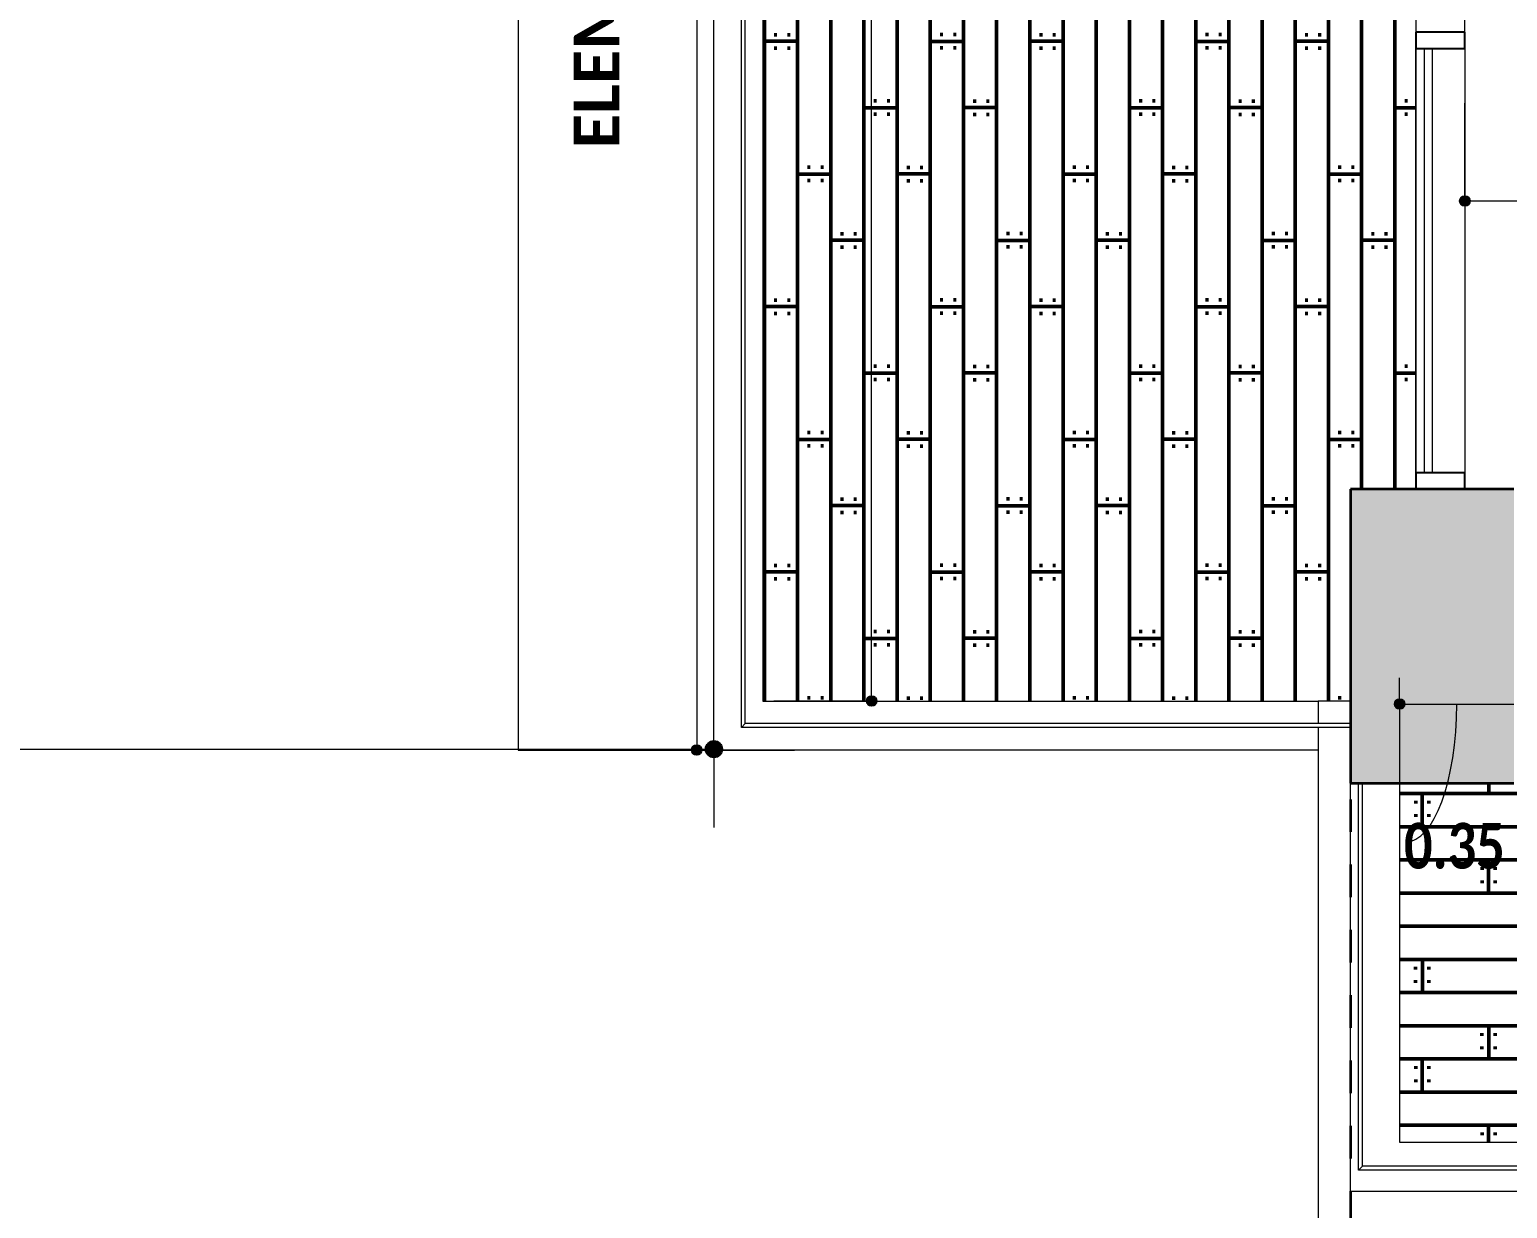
# Model space of a CAD drawing. Header units: metres. Extents: x -144 to 1000, y -717 to 29.
# Drawn here: x 873.029 to 877.555, y -569.429 to -565.817 of the extents above; entities that cross this region are included whole.
import ezdxf

# ---------------------------------------------------------------- set-up
doc = ezdxf.new("R2010")
doc.units = ezdxf.units.M
doc.linetypes.add('Basculante', pattern=[0.11625, 0.075, -0.04125])
doc.layers.get('0').update_dxf_attribs({"color": 1})
for name, color, linetype, lineweight in [('A-ANNO-DIMS', 1, 'Continuous', 9), ('A-DETL', 1, 'Continuous', 9), ('A-DOOR-FRAM', 1, 'Continuous', 9), ('A-FLOR', 2, 'Continuous', 9), ('A-FLOR-HRAL', 1, 'Continuous', 9), ('A-FLOR-PATT', 8, 'Continuous', 50), ('A-GLAZ-CURT', 1, 'Continuous', 9), ('A-GLAZ-CWMG', 1, 'Continuous', 9), ('A-WALL', 4, 'Continuous', 9), ('G-ANNO-TEXT', 2, 'Continuous', 9), ('S-COLS', 7, 'Continuous', 9)]:
    doc.layers.add(name, color=color, linetype=linetype, lineweight=lineweight)
doc.styles.add('Calibri_B', font='calibrib.ttf', dxfattribs={"height": 0.165})
doc.styles.add('Calibri_B_4', font='calibrib.ttf', dxfattribs={"height": 0.1125})

# ---------------------------------------------------------------- blocks, each defined once
blk = doc.blocks.new('J')
at = {"layer": 'A-ANNO-DIMS', "lineweight": 25}
h = blk.add_hatch(color=256, dxfattribs=at)
edge = h.paths.add_edge_path()
edge.add_arc((870.7198, -507.4921), 0.015, 0, 360)
h = blk.add_hatch(color=256, dxfattribs=at)
edge = h.paths.add_edge_path()
edge.add_arc((868.9029, -509.0244), 0.015, 0, 360)
h = blk.add_hatch(color=256, dxfattribs=at)
edge = h.paths.add_edge_path()
edge.add_arc((870.52, -509.0336), 0.015, 0, 360)
h = blk.add_hatch(color=256, dxfattribs=at)
edge = h.paths.add_edge_path()
edge.add_arc((868.3671, -509.1744), 0.015, 0, 360)
at = {"layer": 'A-ANNO-DIMS', "lineweight": 25, "true_color": 0x0000ff}
h = blk.add_hatch(color=5, dxfattribs=at)
edge = h.paths.add_edge_path()
edge.add_arc((868.4198, -509.1717), 0.025, 0, 360)
at = {"layer": 'S-COLS', "true_color": 0x5c5c5c}
h = blk.add_hatch(color=251, dxfattribs=at)
h.paths.add_polyline_path([(870.37, -509.2755), (870.87, -509.2755), (870.87, -508.3755), (870.37, -508.3755), (870.37, -509.0244)])
h.paths.add_polyline_path([(888.6298, -509.2755), (888.6698, -509.2755), (888.6698, -508.3755), (888.1698, -508.3755), (888.1698, -509.2755), (888.5948, -509.2755)])
h.paths.add_polyline_path([(878.57, -509.2754), (878.57, -508.3754), (878.07, -508.3754), (878.07, -509.2754)])
h.paths.add_polyline_path([(884.87, -501.5754), (884.8701, -501.5754), (884.8698, -498.4254), (884.3701, -498.4255), (884.3701, -501.5754), (884.72, -501.5754)])
h.paths.add_polyline_path([(876.2698, -501.5754), (876.27, -501.5752), (876.2696, -501.0755), (874.5698, -501.0755), (874.5698, -498.9255), (876.2701, -498.9255), (876.2696, -498.4255), (874.2698, -498.4256), (874.2699, -501.5754), (876.2696, -501.5754)])
h.paths.add_polyline_path([(878.57, -501.5754), (878.57, -500.6754), (878.07, -500.6754), (878.07, -501.5754)])
h.paths.add_polyline_path([(870.3699, -501.5754), (870.8699, -501.5754), (870.8699, -500.8755), (870.3699, -500.8755), (870.3699, -501.5004)])
h.paths.add_polyline_path([(888.6701, -501.5754), (888.6701, -500.8755), (888.2701, -500.8755), (888.2701, -501.5754)])
h.paths.add_polyline_path([(878.5701, -499.3255), (878.5701, -498.4255), (878.0701, -498.4255), (878.0701, -499.3255)])
h.paths.add_polyline_path([(870.8698, -499.1255), (870.8698, -498.4244), (870.3698, -498.4255), (870.3698, -499.1255), (870.7279, -499.1255)])
h.paths.add_polyline_path([(888.5707, -499.1255), (888.6701, -499.1255), (888.6701, -498.4244), (888.2701, -498.4255), (888.2701, -499.1255), (888.5457, -499.1255)])
h.paths.add_polyline_path([(888.605, -490.4255), (888.67, -490.4255), (888.67, -489.5255), (888.17, -489.5255), (888.17, -490.4255), (888.5364, -490.4255)])
h.paths.add_polyline_path([(878.42, -490.4255), (878.57, -490.4255), (878.57, -489.5255), (878.07, -489.5255), (878.07, -490.4255), (878.27, -490.4255)])
h.paths.add_polyline_path([(870.57, -489.8255), (871.47, -489.8255), (871.47, -489.3255), (870.57, -489.3255), (870.57, -489.7155)])
at = {"layer": 'A-ANNO-DIMS'}
for p, q in [((868.3671, -501.4244), (868.3671, -509.1744)), ((868.9029, -509.0244), (868.9029, -504.5754)), ((870.7198, -507.4921), (870.7198, -507.1921)), ((870.7198, -507.4921), (876.1198, -507.4921)), ((870.7198, -507.4921), (870.7198, -507.5721)), ((870.52, -509.0336), (870.52, -508.9536)), ((868.9029, -509.0244), (868.6029, -509.0244)), ((868.9029, -509.0244), (868.9829, -509.0244)), ((870.52, -509.0336), (870.87, -509.0336)), ((870.52, -509.0336), (870.52, -509.3336)), ((868.3671, -509.1744), (868.2871, -509.1744)), ((868.3671, -509.1744), (868.6671, -509.1744))]:
    blk.add_line(p, q, dxfattribs=at)
at = {"layer": 'A-ANNO-DIMS', "color": 5, "true_color": 0x0000ff}
for p, q in [((868.4198, -509.1717), (868.4198, -508.9317)), ((863.605, -509.1717), (868.4198, -509.1717)), ((868.4198, -509.1717), (868.4198, -509.4117))]:
    blk.add_line(p, q, dxfattribs=at)
at = {"layer": 'A-ANNO-DIMS', "lineweight": 25}
for centre in [(870.7198, -507.4921), (868.9029, -509.0244), (870.52, -509.0336), (868.3671, -509.1744)]:
    blk.add_circle(centre, 0.015, dxfattribs=at)
at = {"layer": 'A-ANNO-DIMS', "color": 5, "lineweight": 25, "true_color": 0x0000ff}
blk.add_circle((868.4198, -509.1717), 0.025, dxfattribs=at)
at = {"layer": 'A-ANNO-DIMS'}
blk.add_ellipse((870.5383, -509.0336), major_axis=(0, 0.4228), ratio=0.37067, start_param=3.141593, end_param=4.712389, dxfattribs=at)
at = {"layer": 'A-DETL', "color": 7, "linetype": 'Basculante', "lineweight": 35}
blk.add_line((870.37, -508.5254), (870.37, -511.9102), dxfattribs=at)
at = {"layer": 'A-DOOR-FRAM'}
for p, q in [((870.5698, -506.9354), (870.5698, -506.9754)), ((870.7198, -506.9754), (870.7198, -506.9354))]:
    blk.add_line(p, q, dxfattribs=at)
at = {"layer": 'A-FLOR'}
blk.add_line((870.5698, -508.3255), (870.5698, -507.0254), dxfattribs=at)
at = {"layer": 'A-FLOR-HRAL'}
for p, q in [((868.5039, -509.1054), (868.5039, -504.5754)), ((868.5159, -509.0934), (868.5159, -504.5754)), ((868.5039, -509.1054), (868.5159, -509.0934)), ((870.37, -509.1054), (868.5039, -509.1054)), ((870.37, -509.0934), (868.5159, -509.0934)), ((870.394, -510.4614), (870.394, -509.2755)), ((870.406, -510.4494), (870.406, -509.2755)), ((870.394, -510.4614), (870.406, -510.4494)), ((876.0698, -510.4614), (870.394, -510.4614)), ((876.0698, -510.4494), (870.406, -510.4494))]:
    blk.add_line(p, q, dxfattribs=at)
at = {"layer": 'A-FLOR-PATT', "color": 8, "true_color": 0x808080, "transparency": 33554559}
for p, q in [((868.5746, -504.5754), (868.5746, -509.0244)), ((868.6762, -504.5754), (868.6762, -509.0244)), ((868.7778, -504.5754), (868.7778, -509.0244)), ((868.8794, -504.5754), (868.8794, -509.0244)), ((868.981, -504.5754), (868.981, -509.0244)), ((869.0826, -504.5754), (869.0826, -509.0244)), ((869.1842, -504.5754), (869.1842, -509.0244)), ((869.2858, -504.5754), (869.2858, -509.0244)), ((869.3874, -504.5754), (869.3874, -509.0244)), ((869.489, -504.5754), (869.489, -509.0244)), ((869.5906, -504.5754), (869.5906, -509.0244)), ((869.6922, -504.5754), (869.6922, -509.0244)), ((869.7938, -504.5754), (869.7938, -509.0244)), ((869.8954, -504.5754), (869.8954, -509.0244)), ((869.997, -504.5754), (869.997, -509.0244)), ((870.0986, -504.5754), (870.0986, -509.0244)), ((870.2002, -504.5754), (870.2002, -509.0244)), ((870.3018, -504.5754), (870.3018, -509.0244)), ((870.4034, -504.5754), (870.4034, -508.3755)), ((870.505, -504.5754), (870.505, -508.3755)), ((868.6046, -506.983), (868.613, -506.983)), ((868.6453, -506.983), (868.6536, -506.983)), ((869.113, -506.9824), (869.1214, -506.9824)), ((869.1537, -506.9824), (869.162, -506.9824)), ((869.4174, -506.983), (869.4258, -506.983)), ((869.4581, -506.983), (869.4664, -506.983)), ((869.9258, -506.9824), (869.9342, -506.9824)), ((869.9665, -506.9824), (869.9748, -506.9824)), ((870.2302, -506.983), (870.2386, -506.983)), ((870.2709, -506.983), (870.2792, -506.983)), ((868.5746, -507.0028), (868.6762, -507.0028)), ((868.6046, -507.0238), (868.613, -507.0238)), ((868.6453, -507.0238), (868.6536, -507.0238)), ((869.082, -507.0034), (869.1836, -507.0034)), ((869.113, -507.0234), (869.1214, -507.0234)), ((869.1537, -507.0234), (869.162, -507.0234)), ((869.3874, -507.0028), (869.489, -507.0028)), ((869.4174, -507.0238), (869.4258, -507.0238)), ((869.4581, -507.0238), (869.4664, -507.0238)), ((869.8948, -507.0034), (869.9964, -507.0034)), ((869.9258, -507.0234), (869.9342, -507.0234)), ((869.9665, -507.0234), (869.9748, -507.0234)), ((870.2002, -507.0028), (870.3018, -507.0028)), ((870.2302, -507.0238), (870.2386, -507.0238)), ((870.2709, -507.0238), (870.2792, -507.0238)), ((868.8788, -507.2066), (868.9804, -507.2066)), ((868.9098, -507.1856), (868.9182, -507.1856)), ((868.9505, -507.1856), (868.9588, -507.1856)), ((869.1842, -507.206), (869.2858, -507.206)), ((869.2142, -507.1862), (869.2226, -507.1862)), ((869.2549, -507.1862), (869.2632, -507.1862)), ((869.6916, -507.2066), (869.7932, -507.2066)), ((869.7226, -507.1856), (869.731, -507.1856)), ((869.7633, -507.1856), (869.7716, -507.1856)), ((869.997, -507.206), (870.0986, -507.206)), ((870.027, -507.1862), (870.0354, -507.1862)), ((870.0677, -507.1862), (870.076, -507.1862)), ((870.5044, -507.2066), (870.5698, -507.2066)), ((870.5354, -507.1856), (870.5438, -507.1856)), ((868.9098, -507.2266), (868.9182, -507.2266)), ((868.9505, -507.2266), (868.9588, -507.2266)), ((869.2142, -507.227), (869.2226, -507.227)), ((869.2549, -507.227), (869.2632, -507.227)), ((869.7226, -507.2266), (869.731, -507.2266)), ((869.7633, -507.2266), (869.7716, -507.2266)), ((870.027, -507.227), (870.0354, -507.227)), ((870.0677, -507.227), (870.076, -507.227)), ((870.5354, -507.2266), (870.5438, -507.2266)), ((868.7066, -507.3888), (868.715, -507.3888)), ((868.7473, -507.3888), (868.7556, -507.3888)), ((869.011, -507.3894), (869.0194, -507.3894)), ((869.0517, -507.3894), (869.06, -507.3894)), ((869.5194, -507.3888), (869.5278, -507.3888)), ((869.5601, -507.3888), (869.5684, -507.3888)), ((869.8238, -507.3894), (869.8322, -507.3894)), ((869.8645, -507.3894), (869.8728, -507.3894)), ((870.3322, -507.3888), (870.3406, -507.3888)), ((870.3729, -507.3888), (870.3812, -507.3888)), ((868.6756, -507.4098), (868.7772, -507.4098)), ((868.7066, -507.4298), (868.715, -507.4298)), ((868.7473, -507.4298), (868.7556, -507.4298)), ((868.981, -507.4092), (869.0826, -507.4092)), ((869.011, -507.4302), (869.0194, -507.4302)), ((869.0517, -507.4302), (869.06, -507.4302)), ((869.4884, -507.4098), (869.59, -507.4098)), ((869.5194, -507.4298), (869.5278, -507.4298)), ((869.5601, -507.4298), (869.5684, -507.4298)), ((869.7938, -507.4092), (869.8954, -507.4092)), ((869.8238, -507.4302), (869.8322, -507.4302)), ((869.8645, -507.4302), (869.8728, -507.4302)), ((870.3012, -507.4098), (870.4028, -507.4098)), ((870.3322, -507.4298), (870.3406, -507.4298)), ((870.3729, -507.4298), (870.3812, -507.4298)), ((868.5698, -507.613), (868.574, -507.613)), ((868.7778, -507.6124), (868.8794, -507.6124)), ((868.8078, -507.5926), (868.8162, -507.5926)), ((868.8485, -507.5926), (868.8568, -507.5926)), ((869.2852, -507.613), (869.3868, -507.613)), ((869.3162, -507.592), (869.3246, -507.592)), ((869.3569, -507.592), (869.3652, -507.592)), ((869.5906, -507.6124), (869.6922, -507.6124)), ((869.6206, -507.5926), (869.629, -507.5926)), ((869.6613, -507.5926), (869.6696, -507.5926)), ((870.098, -507.613), (870.1996, -507.613)), ((870.129, -507.592), (870.1374, -507.592)), ((870.1697, -507.592), (870.178, -507.592)), ((870.4034, -507.6124), (870.505, -507.6124)), ((870.4334, -507.5926), (870.4418, -507.5926)), ((870.4741, -507.5926), (870.4824, -507.5926)), ((868.8078, -507.6334), (868.8162, -507.6334)), ((868.8485, -507.6334), (868.8568, -507.6334)), ((869.3162, -507.633), (869.3246, -507.633)), ((869.3569, -507.633), (869.3652, -507.633)), ((869.6206, -507.6334), (869.629, -507.6334)), ((869.6613, -507.6334), (869.6696, -507.6334)), ((870.129, -507.633), (870.1374, -507.633)), ((870.1697, -507.633), (870.178, -507.633)), ((870.4334, -507.6334), (870.4418, -507.6334)), ((870.4741, -507.6334), (870.4824, -507.6334)), ((868.6046, -507.7958), (868.613, -507.7958)), ((868.6453, -507.7958), (868.6536, -507.7958)), ((869.113, -507.7952), (869.1214, -507.7952)), ((869.1537, -507.7952), (869.162, -507.7952)), ((869.4174, -507.7958), (869.4258, -507.7958)), ((869.4581, -507.7958), (869.4664, -507.7958)), ((869.9258, -507.7952), (869.9342, -507.7952)), ((869.9665, -507.7952), (869.9748, -507.7952)), ((870.2302, -507.7958), (870.2386, -507.7958)), ((870.2709, -507.7958), (870.2792, -507.7958)), ((868.5746, -507.8156), (868.6762, -507.8156)), ((868.6046, -507.8366), (868.613, -507.8366)), ((868.6453, -507.8366), (868.6536, -507.8366)), ((869.082, -507.8162), (869.1836, -507.8162)), ((869.113, -507.8362), (869.1214, -507.8362)), ((869.1537, -507.8362), (869.162, -507.8362)), ((869.3874, -507.8156), (869.489, -507.8156)), ((869.4174, -507.8366), (869.4258, -507.8366)), ((869.4581, -507.8366), (869.4664, -507.8366)), ((869.8948, -507.8162), (869.9964, -507.8162)), ((869.9258, -507.8362), (869.9342, -507.8362)), ((869.9665, -507.8362), (869.9748, -507.8362)), ((870.2002, -507.8156), (870.3018, -507.8156)), ((870.2302, -507.8366), (870.2386, -507.8366)), ((870.2709, -507.8366), (870.2792, -507.8366)), ((868.8788, -508.0194), (868.9804, -508.0194)), ((868.9098, -507.9984), (868.9182, -507.9984)), ((868.9505, -507.9984), (868.9588, -507.9984)), ((869.1842, -508.0188), (869.2858, -508.0188)), ((869.2142, -507.999), (869.2226, -507.999)), ((869.2549, -507.999), (869.2632, -507.999)), ((869.6916, -508.0194), (869.7932, -508.0194)), ((869.7226, -507.9984), (869.731, -507.9984)), ((869.7633, -507.9984), (869.7716, -507.9984)), ((869.997, -508.0188), (870.0986, -508.0188)), ((870.027, -507.999), (870.0354, -507.999)), ((870.0677, -507.999), (870.076, -507.999)), ((870.5044, -508.0194), (870.5698, -508.0194)), ((870.5354, -507.9984), (870.5438, -507.9984)), ((868.9098, -508.0394), (868.9182, -508.0394)), ((868.9505, -508.0394), (868.9588, -508.0394)), ((869.2142, -508.0398), (869.2226, -508.0398)), ((869.2549, -508.0398), (869.2632, -508.0398)), ((869.7226, -508.0394), (869.731, -508.0394)), ((869.7633, -508.0394), (869.7716, -508.0394)), ((870.027, -508.0398), (870.0354, -508.0398)), ((870.0677, -508.0398), (870.076, -508.0398)), ((870.5354, -508.0394), (870.5438, -508.0394)), ((868.7066, -508.2016), (868.715, -508.2016)), ((868.7473, -508.2016), (868.7556, -508.2016)), ((869.011, -508.2022), (869.0194, -508.2022)), ((869.0517, -508.2022), (869.06, -508.2022)), ((869.5194, -508.2016), (869.5278, -508.2016)), ((869.5601, -508.2016), (869.5684, -508.2016)), ((869.8238, -508.2022), (869.8322, -508.2022)), ((869.8645, -508.2022), (869.8728, -508.2022)), ((870.3322, -508.2016), (870.3406, -508.2016)), ((870.3729, -508.2016), (870.3812, -508.2016)), ((868.6756, -508.2226), (868.7772, -508.2226)), ((868.7066, -508.2426), (868.715, -508.2426)), ((868.7473, -508.2426), (868.7556, -508.2426)), ((868.981, -508.222), (869.0826, -508.222)), ((869.011, -508.243), (869.0194, -508.243)), ((869.0517, -508.243), (869.06, -508.243)), ((869.4884, -508.2226), (869.59, -508.2226)), ((869.5194, -508.2426), (869.5278, -508.2426)), ((869.5601, -508.2426), (869.5684, -508.2426)), ((869.7938, -508.222), (869.8954, -508.222)), ((869.8238, -508.243), (869.8322, -508.243)), ((869.8645, -508.243), (869.8728, -508.243)), ((870.3012, -508.2226), (870.4028, -508.2226)), ((870.3322, -508.2426), (870.3406, -508.2426)), ((870.3729, -508.2426), (870.3812, -508.2426)), ((868.5698, -508.4258), (868.574, -508.4258)), ((868.7778, -508.4252), (868.8794, -508.4252)), ((868.8078, -508.4054), (868.8162, -508.4054)), ((868.8485, -508.4054), (868.8568, -508.4054)), ((869.2852, -508.4258), (869.3868, -508.4258)), ((869.3162, -508.4048), (869.3246, -508.4048)), ((869.3569, -508.4048), (869.3652, -508.4048)), ((869.5906, -508.4252), (869.6922, -508.4252)), ((869.6206, -508.4054), (869.629, -508.4054)), ((869.6613, -508.4054), (869.6696, -508.4054)), ((870.098, -508.4258), (870.1996, -508.4258)), ((870.129, -508.4048), (870.1374, -508.4048)), ((870.1697, -508.4048), (870.178, -508.4048)), ((868.8078, -508.4462), (868.8162, -508.4462)), ((868.8485, -508.4462), (868.8568, -508.4462)), ((869.3162, -508.4458), (869.3246, -508.4458)), ((869.3569, -508.4458), (869.3652, -508.4458)), ((869.6206, -508.4462), (869.629, -508.4462)), ((869.6613, -508.4462), (869.6696, -508.4462)), ((870.129, -508.4458), (870.1374, -508.4458)), ((870.1697, -508.4458), (870.178, -508.4458)), ((868.6046, -508.6086), (868.613, -508.6086)), ((868.6453, -508.6086), (868.6536, -508.6086)), ((869.113, -508.608), (869.1214, -508.608)), ((869.1537, -508.608), (869.162, -508.608)), ((869.4174, -508.6086), (869.4258, -508.6086)), ((869.4581, -508.6086), (869.4664, -508.6086)), ((869.9258, -508.608), (869.9342, -508.608)), ((869.9665, -508.608), (869.9748, -508.608)), ((870.2302, -508.6086), (870.2386, -508.6086)), ((870.2709, -508.6086), (870.2792, -508.6086)), ((868.5746, -508.6284), (868.6762, -508.6284)), ((868.6046, -508.6494), (868.613, -508.6494)), ((868.6453, -508.6494), (868.6536, -508.6494)), ((869.082, -508.629), (869.1836, -508.629)), ((869.113, -508.649), (869.1214, -508.649)), ((869.1537, -508.649), (869.162, -508.649)), ((869.3874, -508.6284), (869.489, -508.6284)), ((869.4174, -508.6494), (869.4258, -508.6494)), ((869.4581, -508.6494), (869.4664, -508.6494)), ((869.8948, -508.629), (869.9964, -508.629)), ((869.9258, -508.649), (869.9342, -508.649)), ((869.9665, -508.649), (869.9748, -508.649)), ((870.2002, -508.6284), (870.3018, -508.6284)), ((870.2302, -508.6494), (870.2386, -508.6494)), ((870.2709, -508.6494), (870.2792, -508.6494)), ((868.8788, -508.8322), (868.9804, -508.8322)), ((868.9098, -508.8112), (868.9182, -508.8112)), ((868.9505, -508.8112), (868.9588, -508.8112)), ((869.1842, -508.8316), (869.2858, -508.8316)), ((869.2142, -508.8118), (869.2226, -508.8118)), ((869.2549, -508.8118), (869.2632, -508.8118)), ((869.6916, -508.8322), (869.7932, -508.8322)), ((869.7226, -508.8112), (869.731, -508.8112)), ((869.7633, -508.8112), (869.7716, -508.8112)), ((869.997, -508.8316), (870.0986, -508.8316)), ((870.027, -508.8118), (870.0354, -508.8118)), ((870.0677, -508.8118), (870.076, -508.8118)), ((868.9098, -508.8522), (868.9182, -508.8522)), ((868.9505, -508.8522), (868.9588, -508.8522)), ((869.2142, -508.8526), (869.2226, -508.8526)), ((869.2549, -508.8526), (869.2632, -508.8526)), ((869.7226, -508.8522), (869.731, -508.8522)), ((869.7633, -508.8522), (869.7716, -508.8522)), ((870.027, -508.8526), (870.0354, -508.8526)), ((870.0677, -508.8526), (870.076, -508.8526)), ((868.7066, -509.0144), (868.715, -509.0144)), ((868.7473, -509.0144), (868.7556, -509.0144)), ((869.011, -509.015), (869.0194, -509.015)), ((869.0517, -509.015), (869.06, -509.015)), ((869.5194, -509.0144), (869.5278, -509.0144)), ((869.5601, -509.0144), (869.5684, -509.0144)), ((869.8238, -509.015), (869.8322, -509.015)), ((869.8645, -509.015), (869.8728, -509.015)), ((870.3322, -509.0144), (870.3406, -509.0144)), ((870.7722, -509.2778), (870.7722, -509.2755)), ((870.793, -509.3078), (870.793, -509.2755)), ((870.813, -509.2778), (870.813, -509.2755)), ((870.52, -509.3078), (876.0698, -509.3078)), ((870.5694, -509.3383), (870.5694, -509.33)), ((870.5894, -509.41), (870.5894, -509.3084)), ((870.6094, -509.3383), (870.6094, -509.33)), ((870.5694, -509.379), (870.5694, -509.3706)), ((870.6094, -509.379), (870.6094, -509.3706)), ((870.52, -509.4094), (876.0698, -509.4094)), ((870.52, -509.511), (876.0698, -509.511)), ((870.7926, -509.6132), (870.7926, -509.5116)), ((870.7726, -509.5415), (870.7726, -509.5332)), ((870.7726, -509.5822), (870.7726, -509.5738)), ((870.8126, -509.5415), (870.8126, -509.5332)), ((870.8126, -509.5822), (870.8126, -509.5738)), ((870.52, -509.6126), (876.0698, -509.6126)), ((870.52, -509.7142), (876.0698, -509.7142)), ((870.52, -509.8158), (876.0698, -509.8158)), ((870.569, -509.8467), (870.569, -509.8384)), ((870.5898, -509.9174), (870.5898, -509.8158)), ((870.6098, -509.8467), (870.6098, -509.8384)), ((870.569, -509.8874), (870.569, -509.879)), ((870.6098, -509.8874), (870.6098, -509.879)), ((870.52, -509.9174), (876.0698, -509.9174)), ((870.52, -510.019), (876.0698, -510.019)), ((870.793, -510.1206), (870.793, -510.019)), ((870.7722, -510.0499), (870.7722, -510.0416)), ((870.813, -510.0499), (870.813, -510.0416)), ((870.7722, -510.0906), (870.7722, -510.0822)), ((870.813, -510.0906), (870.813, -510.0822)), ((870.52, -510.1206), (876.0698, -510.1206)), ((870.5694, -510.1511), (870.5694, -510.1428)), ((870.5894, -510.2228), (870.5894, -510.1212)), ((870.6094, -510.1511), (870.6094, -510.1428)), ((870.5694, -510.1918), (870.5694, -510.1834)), ((870.6094, -510.1918), (870.6094, -510.1834)), ((870.52, -510.2222), (876.0698, -510.2222)), ((870.52, -510.3238), (876.0698, -510.3238)), ((870.7926, -510.3754), (870.7926, -510.3244)), ((870.7726, -510.3543), (870.7726, -510.346)), ((870.8126, -510.3543), (870.8126, -510.346))]:
    blk.add_line(p, q, dxfattribs=at)
at = {"layer": 'A-GLAZ-CURT', "lineweight": 15}
for p, q in [((870.6203, -507.0254), (870.5953, -507.0254)), ((870.5953, -507.0254), (870.5953, -508.3255)), ((870.6203, -508.3255), (870.6203, -507.0254)), ((870.5953, -508.3255), (870.6203, -508.3255))]:
    blk.add_line(p, q, dxfattribs=at)
at = {"layer": 'A-GLAZ-CWMG', "lineweight": 25, "extrusion": (0, 0, -1)}
for p, q in [((870.7198, -506.9754), (870.5698, -506.9754)), ((870.5698, -506.9754), (870.5698, -507.0254)), ((870.7198, -507.0254), (870.7198, -506.9754)), ((870.5698, -507.0254), (870.7198, -507.0254))]:
    blk.add_line(p, q, dxfattribs=at)
at = {"layer": 'A-GLAZ-CWMG'}
for p, q in [((870.5698, -507.0254), (870.5698, -508.3255)), ((870.7198, -507.0254), (870.7198, -508.3255))]:
    blk.add_line(p, q, dxfattribs=at)
at = {"layer": 'A-GLAZ-CWMG', "lineweight": 25}
for p, q in [((870.7198, -508.3255), (870.5698, -508.3255)), ((870.5698, -508.3255), (870.5698, -508.3755)), ((870.7198, -508.3755), (870.7198, -508.3255)), ((870.5698, -508.3755), (870.7198, -508.3755))]:
    blk.add_line(p, q, dxfattribs=at)
at = {"layer": 'A-WALL'}
for p, q in [((867.8198, -501.4244), (867.8198, -509.1744)), ((868.4198, -509.1744), (868.4198, -504.5754)), ((868.5698, -504.5754), (868.5698, -509.0244)), ((868.5698, -509.0244), (870.27, -509.0244)), ((870.37, -509.0244), (870.27, -509.0244)), ((870.27, -509.0244), (870.27, -509.0934)), ((870.27, -509.1054), (870.27, -510.6254)), ((867.8198, -509.1744), (868.4198, -509.1744)), ((870.27, -509.1744), (868.4198, -509.1744)), ((870.37, -510.5254), (870.37, -509.2755)), ((870.52, -509.2755), (870.52, -510.3754)), ((870.52, -510.3754), (876.0698, -510.3754)), ((870.37, -510.5254), (876.0698, -510.5254))]:
    blk.add_line(p, q, dxfattribs=at)
at = {"layer": 'S-COLS', "lineweight": 35}
for p, q in [((870.87, -508.3755), (870.37, -508.3755)), ((870.37, -508.3755), (870.37, -509.2755)), ((870.37, -509.2755), (870.87, -509.2755))]:
    blk.add_line(p, q, dxfattribs=at)
at = {"layer": 'A-ANNO-DIMS', "style": 'Calibri_B_4', "width": 0.8}
blk.add_text('0.35', height=0.14, dxfattribs=at).set_placement((870.5334, -509.5375))
at = {"layer": 'G-ANNO-TEXT', "style": 'Calibri_B'}
blk.add_text('ELEMENTO DECORATIVO', height=0.14, rotation=90, dxfattribs=at).set_placement((868.1306, -507.3309))

msp = doc.modelspace()

# ---------------------------------------------------------------- block references
at = {"color": 3}
msp.add_blockref('J', (6.7051, -58.8503), dxfattribs=at)

doc.saveas('drawing.dxf')
